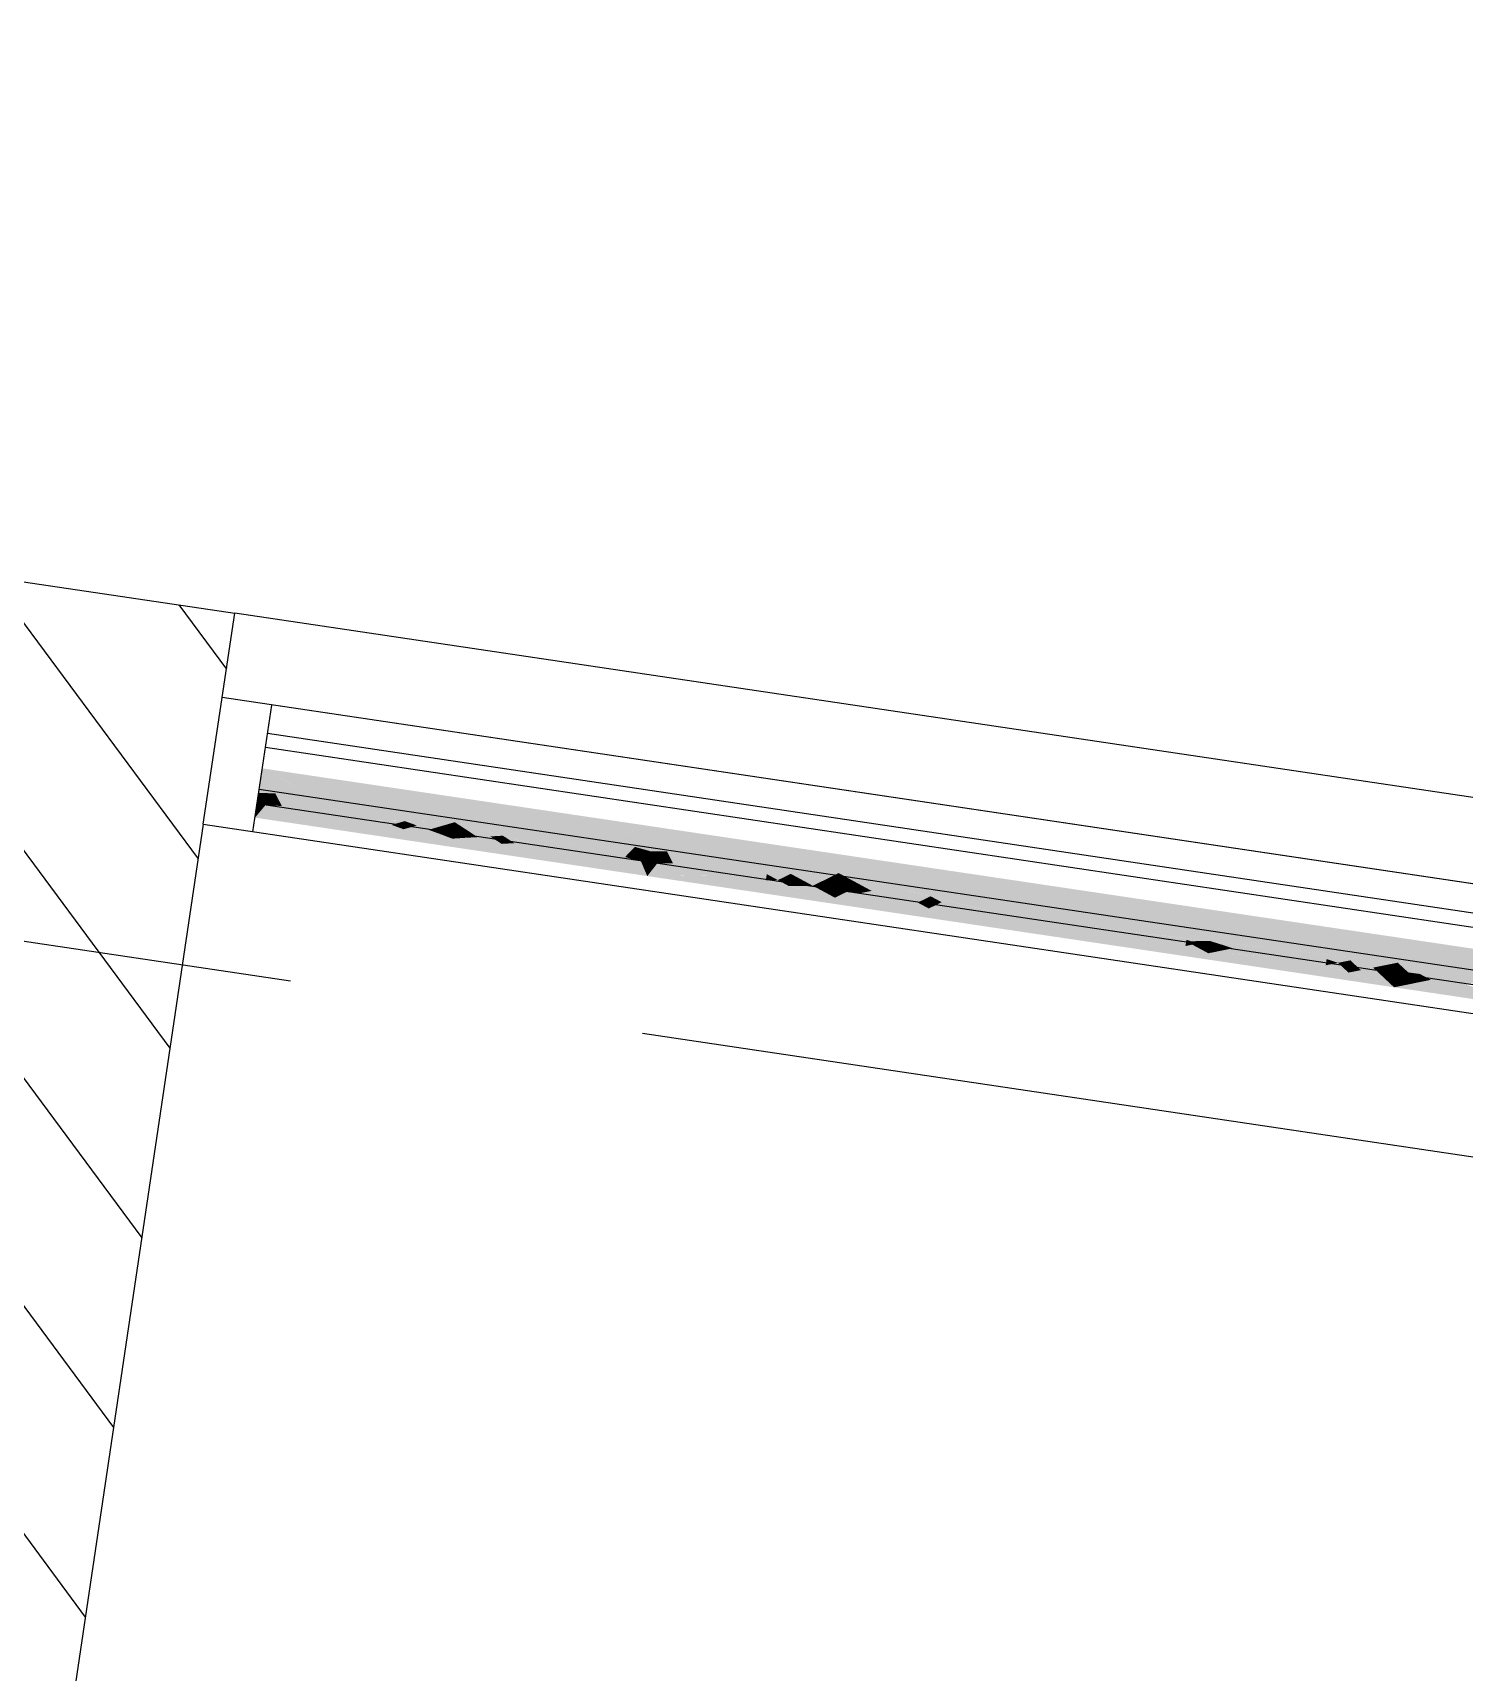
# Model space of a CAD drawing. Header units: millimetres. Extents: x 338 to 506, y 179 to 335.
# Drawn here: x 414.4 to 415.406, y 222.452 to 223.604 of the extents above; entities that cross this region are included whole.
import ezdxf

# ---------------------------------------------------------------- set-up
doc = ezdxf.new("R2010")
doc.units = ezdxf.units.MM
doc.linetypes.add('CENTER', pattern=[2, 1.25, -0.25, 0.25, -0.25])
doc.linetypes.add('DASHED2', pattern=[0.375, 0.25, -0.125])
for name, color, linetype in [('EJES_DE_COLUMNA', 255, 'DASHED2'), ('MUROS', 32, 'Continuous'), ('REJAS', 151, 'Continuous')]:
    doc.layers.add(name, color=color, linetype=linetype)

# ---------------------------------------------------------------- blocks, each defined once
blk = doc.blocks.new('*X928')
at = {"color": 0}
for p, q in [((43.6072, 77.7079, -0.0017), (43.4572, 77.5579, -0.0017)), ((43.7419, 77.7079, -0.0017), (43.5919, 77.5579, -0.0017)), ((43.8766, 77.7079, -0.0017), (43.7266, 77.5579, -0.0017)), ((44.0113, 77.7079, -0.0017), (43.8613, 77.5579, -0.0017)), ((44.146, 77.7079, -0.0017), (43.996, 77.5579, -0.0017)), ((44.1704, 77.5976, -0.0017), (44.1307, 77.5579, -0.0017))]:
    blk.add_line(p, q, dxfattribs=at)
blk = doc.blocks.new('*U970')
at = {"layer": 'REJAS', "color": 9, "linetype": 'Continuous', "extrusion": (0, 0, -1)}
for points in [[(-44.0392, 77.453), (-44.0362, 77.3833), (-44.0304, 77.5227)], [(-44.0304, 77.5227), (-44.0362, 77.3833), (-44.0304, 77.3833)], [(-44.0304, 77.5227), (-44.0399, 77.5169), (-44.0413, 77.5053)], [(-44.0351, 77.5198), (-44.0304, 77.5227), (-44.0394, 77.5208)], [(-44.0304, 77.5227), (-44.0392, 77.5227), (-44.0394, 77.5208)], [(-44.0348, 77.4879), (-44.0304, 77.5227), (-44.0406, 77.4879)], [(-44.0304, 77.5227), (-44.0413, 77.5053), (-44.0406, 77.4879)], [(-44.0399, 77.5169), (-44.0351, 77.5198), (-44.0394, 77.5208)], [(-44.0479, 77.3833), (-44.0392, 77.453), (-44.0654, 77.5227)], [(-44.0392, 77.5227), (-44.0479, 77.5227), (-44.0394, 77.5208)], [(-44.0479, 77.5227), (-44.0439, 77.5198), (-44.0394, 77.5208)], [(-44.0394, 77.5208), (-44.0439, 77.5198), (-44.0399, 77.5169)], [(-44.0399, 77.5169), (-44.0479, 77.5227), (-44.0494, 77.5111)], [(-44.0399, 77.5169), (-44.0494, 77.5111), (-44.0413, 77.5053)], [(-44.0479, 77.3833), (-44.0654, 77.5227), (-44.0654, 77.2439)], [(-44.0479, 77.5227), (-44.0654, 77.5227), (-44.0494, 77.5111)], [(-44.0654, 77.5227), (-44.0588, 77.5053), (-44.0494, 77.5111)], [(-44.0406, 77.4879), (-44.0413, 77.5053), (-44.0523, 77.4879)], [(-44.0523, 77.4879), (-44.0413, 77.5053), (-44.0494, 77.5111)], [(-44.0494, 77.5111), (-44.0588, 77.5053), (-44.0523, 77.4879)], [(-44.0392, 77.453), (-44.0348, 77.4879), (-44.0406, 77.4879)], [(-44.0457, 77.4704), (-44.0392, 77.453), (-44.0406, 77.4879)], [(-44.0523, 77.4879), (-44.0457, 77.4704), (-44.0406, 77.4879)], [(-44.0413, 77.4356), (-44.0377, 77.4182), (-44.0392, 77.453)], [(-44.0413, 77.4356), (-44.0435, 77.4182), (-44.0395, 77.4269)], [(-44.0415, 77.4225), (-44.0377, 77.4182), (-44.0395, 77.4269)], [(-44.0399, 77.4008), (-44.0362, 77.3833), (-44.0377, 77.4182)], [(-44.0396, 77.4204), (-44.0409, 77.4196), (-44.0377, 77.4182)], [(-44.0377, 77.4182), (-44.0409, 77.4196), (-44.0406, 77.4182)], [(-44.0406, 77.4182), (-44.0403, 77.4167), (-44.0377, 77.4182)], [(-44.0377, 77.4182), (-44.0403, 77.4167), (-44.0387, 77.416)], [(-44.0417, 77.4095), (-44.0399, 77.4008), (-44.0377, 77.4182)], [(-44.0403, 77.4167), (-44.0397, 77.4138), (-44.0387, 77.416)], [(-44.0415, 77.4225), (-44.0409, 77.4196), (-44.0396, 77.4204)], [(-44.0417, 77.4095), (-44.0397, 77.4138), (-44.0435, 77.4182)], [(-44.0397, 77.4138), (-44.0403, 77.4167), (-44.0416, 77.416)], [(-44.0435, 77.4182), (-44.0479, 77.3833), (-44.0399, 77.4008)], [(-44.0416, 77.416), (-44.0403, 77.4167), (-44.0435, 77.4182)], [(-44.0435, 77.4182), (-44.0403, 77.4167), (-44.0406, 77.4182)], [(-44.0406, 77.4182), (-44.0409, 77.4196), (-44.0435, 77.4182)], [(-44.0409, 77.4196), (-44.0415, 77.4225), (-44.0425, 77.4204)], [(-44.0435, 77.4182), (-44.0409, 77.4196), (-44.0425, 77.4204)], [(-44.04, 77.392), (-44.0381, 77.392), (-44.0399, 77.4008)], [(-44.0399, 77.4008), (-44.0419, 77.3964), (-44.04, 77.392)], [(-44.0401, 77.3877), (-44.0362, 77.3833), (-44.04, 77.392)], [(-44.0362, 77.3833), (-44.0381, 77.392), (-44.04, 77.392)], [(-44.0419, 77.3964), (-44.0439, 77.392), (-44.04, 77.392)], [(-44.0439, 77.392), (-44.0401, 77.3877), (-44.04, 77.392)], [(-44.0427, 77.3862), (-44.0401, 77.3877), (-44.0439, 77.392)], [(-44.0439, 77.392), (-44.0459, 77.3877), (-44.0427, 77.3862)], [(-44.0304, 77.3833), (-44.0362, 77.3833), (-44.0304, 77.2439)], [(-44.0304, 77.2439), (-44.0362, 77.3833), (-44.0392, 77.3136)], [(-44.0362, 77.3833), (-44.0401, 77.3877), (-44.0427, 77.3862)], [(-44.0421, 77.3833), (-44.0362, 77.3833), (-44.0427, 77.3862)], [(-44.0399, 77.3659), (-44.0377, 77.3485), (-44.0362, 77.3833)], [(-44.0401, 77.379), (-44.0362, 77.3833), (-44.0427, 77.3804)], [(-44.0362, 77.3833), (-44.0421, 77.3833), (-44.0427, 77.3804)], [(-44.0381, 77.3746), (-44.0362, 77.3833), (-44.04, 77.3746)], [(-44.0362, 77.3833), (-44.0401, 77.379), (-44.04, 77.3746)], [(-44.0479, 77.3833), (-44.0654, 77.2439), (-44.0392, 77.3136)], [(-44.0435, 77.3485), (-44.0399, 77.3659), (-44.0479, 77.3833)], [(-44.04, 77.3746), (-44.0401, 77.379), (-44.0439, 77.3746)], [(-44.0439, 77.3746), (-44.0401, 77.379), (-44.0427, 77.3804)], [(-44.0479, 77.3833), (-44.0421, 77.3833), (-44.0427, 77.3862)], [(-44.0421, 77.3833), (-44.0479, 77.3833), (-44.0427, 77.3804)], [(-44.0459, 77.3877), (-44.0479, 77.3833), (-44.0427, 77.3862)], [(-44.0479, 77.3833), (-44.0459, 77.379), (-44.0427, 77.3804)], [(-44.0427, 77.3804), (-44.0459, 77.379), (-44.0439, 77.3746)], [(-44.0399, 77.3659), (-44.0381, 77.3746), (-44.04, 77.3746)], [(-44.0419, 77.3703), (-44.0399, 77.3659), (-44.04, 77.3746)], [(-44.0439, 77.3746), (-44.0419, 77.3703), (-44.04, 77.3746)], [(-44.0417, 77.3572), (-44.0377, 77.3485), (-44.0399, 77.3659)], [(-44.0417, 77.3572), (-44.0435, 77.3485), (-44.0397, 77.3528)], [(-44.0377, 77.3485), (-44.0387, 77.3507), (-44.0403, 77.3499)], [(-44.0406, 77.3485), (-44.0377, 77.3485), (-44.0403, 77.3499)], [(-44.0392, 77.3136), (-44.0377, 77.3485), (-44.0413, 77.3311)], [(-44.0396, 77.3463), (-44.0377, 77.3485), (-44.0409, 77.347)], [(-44.0377, 77.3485), (-44.0406, 77.3485), (-44.0409, 77.347)], [(-44.0415, 77.3441), (-44.0395, 77.3398), (-44.0377, 77.3485)], [(-44.0403, 77.3499), (-44.0387, 77.3507), (-44.0397, 77.3528)], [(-44.0413, 77.3311), (-44.0395, 77.3398), (-44.0435, 77.3485)], [(-44.0415, 77.3441), (-44.0396, 77.3463), (-44.0409, 77.347)], [(-44.0397, 77.3528), (-44.0416, 77.3507), (-44.0403, 77.3499)], [(-44.0416, 77.3507), (-44.0435, 77.3485), (-44.0403, 77.3499)], [(-44.0435, 77.3485), (-44.0406, 77.3485), (-44.0403, 77.3499)], [(-44.0406, 77.3485), (-44.0435, 77.3485), (-44.0409, 77.347)], [(-44.0435, 77.3485), (-44.0425, 77.3463), (-44.0409, 77.347)], [(-44.0409, 77.347), (-44.0425, 77.3463), (-44.0415, 77.3441)], [(-44.0392, 77.3136), (-44.0406, 77.2788), (-44.0348, 77.2788)], [(-44.0457, 77.2962), (-44.0406, 77.2788), (-44.0392, 77.3136)], [(-44.0523, 77.2788), (-44.0406, 77.2788), (-44.0457, 77.2962)], [(-44.0348, 77.2788), (-44.0406, 77.2788), (-44.0304, 77.2439)], [(-44.0304, 77.2439), (-44.0406, 77.2788), (-44.0413, 77.2614)], [(-44.0406, 77.2788), (-44.0523, 77.2788), (-44.0413, 77.2614)], [(-44.0523, 77.2788), (-44.0494, 77.2556), (-44.0413, 77.2614)], [(-44.0494, 77.2556), (-44.0523, 77.2788), (-44.0588, 77.2614)], [(-44.0304, 77.2439), (-44.0413, 77.2614), (-44.0399, 77.2498)], [(-44.0399, 77.2498), (-44.0413, 77.2614), (-44.0494, 77.2556)], [(-44.0399, 77.2498), (-44.0494, 77.2556), (-44.0479, 77.2439)], [(-44.0479, 77.2439), (-44.0494, 77.2556), (-44.0654, 77.2439)], [(-44.0654, 77.2439), (-44.0494, 77.2556), (-44.0588, 77.2614)], [(-44.0351, 77.2468), (-44.0394, 77.2459), (-44.0304, 77.2439)], [(-44.0304, 77.2439), (-44.0394, 77.2459), (-44.0392, 77.2439)], [(-44.0392, 76.9786), (-44.0304, 76.7133), (-44.0304, 77.2439)], [(-44.0304, 77.2439), (-44.0401, 77.2384), (-44.0419, 77.2274)], [(-44.0352, 77.2412), (-44.0304, 77.2439), (-44.0395, 77.2421)], [(-44.0304, 77.2439), (-44.0392, 77.2439), (-44.0395, 77.2421)], [(-44.0359, 77.2108), (-44.0304, 77.2439), (-44.0417, 77.2108)], [(-44.0304, 77.2439), (-44.0419, 77.2274), (-44.0417, 77.2108)], [(-44.0413, 77.1776), (-44.0348, 77.1113), (-44.0304, 77.2439)], [(-44.0399, 77.2498), (-44.0394, 77.2459), (-44.0351, 77.2468)], [(-44.0401, 77.2384), (-44.0352, 77.2412), (-44.0395, 77.2421)], [(-44.0392, 77.2439), (-44.0394, 77.2459), (-44.0479, 77.2439)], [(-44.0479, 76.7133), (-44.0392, 76.9786), (-44.0654, 77.2439)], [(-44.0392, 77.2439), (-44.0479, 77.2439), (-44.0395, 77.2421)], [(-44.0394, 77.2459), (-44.0399, 77.2498), (-44.0439, 77.2468)], [(-44.0479, 77.2439), (-44.0394, 77.2459), (-44.0439, 77.2468)], [(-44.0479, 77.2439), (-44.044, 77.2412), (-44.0395, 77.2421)], [(-44.0395, 77.2421), (-44.044, 77.2412), (-44.0401, 77.2384)], [(-44.0401, 77.2384), (-44.0479, 77.2439), (-44.0497, 77.2329)], [(-44.0523, 77.1113), (-44.0413, 77.1776), (-44.0654, 77.2439)], [(-44.0479, 76.7133), (-44.0654, 77.2439), (-44.0654, 76.1827)], [(-44.0479, 77.2439), (-44.0654, 77.2439), (-44.0497, 77.2329)], [(-44.0654, 77.2439), (-44.0594, 77.2274), (-44.0497, 77.2329)], [(-44.0401, 77.2384), (-44.0497, 77.2329), (-44.0419, 77.2274)], [(-44.0534, 77.2108), (-44.0419, 77.2274), (-44.0497, 77.2329)], [(-44.0497, 77.2329), (-44.0594, 77.2274), (-44.0534, 77.2108)], [(-44.0417, 77.2108), (-44.0419, 77.2274), (-44.0534, 77.2108)], [(-44.0413, 77.1776), (-44.0359, 77.2108), (-44.0417, 77.2108)], [(-44.0474, 77.1942), (-44.0413, 77.1776), (-44.0417, 77.2108)], [(-44.0534, 77.2108), (-44.0474, 77.1942), (-44.0417, 77.2108)], [(-44.0413, 77.1776), (-44.0441, 77.161), (-44.0397, 77.161)], [(-44.0411, 77.1527), (-44.0381, 77.1445), (-44.0397, 77.161)], [(-44.0441, 77.161), (-44.0411, 77.1527), (-44.0397, 77.161)], [(-44.0441, 77.161), (-44.0468, 77.1445), (-44.0411, 77.1527)], [(-44.0396, 77.1486), (-44.042, 77.1472), (-44.0381, 77.1445)], [(-44.0411, 77.1527), (-44.042, 77.1472), (-44.0396, 77.1486)], [(-44.042, 77.1472), (-44.0411, 77.1527), (-44.0439, 77.1486)], [(-44.0468, 77.1445), (-44.042, 77.1472), (-44.0439, 77.1486)], [(-44.0408, 77.1279), (-44.0348, 77.1113), (-44.0381, 77.1445)], [(-44.0381, 77.1445), (-44.042, 77.1472), (-44.0424, 77.1445)], [(-44.0409, 77.1403), (-44.0381, 77.1445), (-44.0429, 77.1417)], [(-44.0381, 77.1445), (-44.0424, 77.1445), (-44.0429, 77.1417)], [(-44.0394, 77.1362), (-44.0381, 77.1445), (-44.0409, 77.1362)], [(-44.0381, 77.1445), (-44.0409, 77.1403), (-44.0409, 77.1362)], [(-44.0408, 77.1279), (-44.0394, 77.1362), (-44.0409, 77.1362)], [(-44.0468, 77.1445), (-44.0523, 77.1113), (-44.0408, 77.1279)], [(-44.0423, 77.132), (-44.0408, 77.1279), (-44.0409, 77.1362)], [(-44.0438, 77.1362), (-44.0409, 77.1403), (-44.0429, 77.1417)], [(-44.0409, 77.1362), (-44.0409, 77.1403), (-44.0438, 77.1362)], [(-44.0438, 77.1362), (-44.0423, 77.132), (-44.0409, 77.1362)], [(-44.0424, 77.1445), (-44.042, 77.1472), (-44.0468, 77.1445)], [(-44.0429, 77.1417), (-44.0424, 77.1445), (-44.0468, 77.1445)], [(-44.0468, 77.1445), (-44.0453, 77.1403), (-44.0429, 77.1417)], [(-44.0453, 77.1403), (-44.0438, 77.1362), (-44.0429, 77.1417)], [(-44.0426, 77.1168), (-44.0378, 77.1196), (-44.0408, 77.1279)], [(-44.0408, 77.1279), (-44.0465, 77.1196), (-44.0426, 77.1168)], [(-44.0348, 77.1113), (-44.0378, 77.1196), (-44.0426, 77.1168)], [(-44.0348, 77.1113), (-44.0367, 77.1127), (-44.039, 77.1122)], [(-44.0367, 77.1127), (-44.0387, 77.1141), (-44.039, 77.1122)], [(-44.0416, 77.1141), (-44.0387, 77.1141), (-44.0407, 77.1154)], [(-44.0387, 77.1141), (-44.0411, 77.1127), (-44.039, 77.1122)], [(-44.0387, 77.1141), (-44.0416, 77.1141), (-44.0411, 77.1127)], [(-44.0411, 77.1127), (-44.0435, 77.1113), (-44.039, 77.1122)], [(-44.0426, 77.1168), (-44.0416, 77.1141), (-44.0407, 77.1154)], [(-44.0411, 77.1127), (-44.0416, 77.1141), (-44.0435, 77.1113)], [(-44.0431, 77.1141), (-44.0416, 77.1141), (-44.0426, 77.1168)], [(-44.0435, 77.1113), (-44.0416, 77.1141), (-44.0431, 77.1141)], [(-44.0465, 77.1196), (-44.0523, 77.1113), (-44.0426, 77.1168)], [(-44.0523, 77.1113), (-44.0435, 77.1113), (-44.0426, 77.1168)], [(-44.039, 77.1122), (-44.0392, 77.1113), (-44.0348, 77.1113)], [(-44.0348, 77.1113), (-44.0396, 77.1085), (-44.0405, 77.103)], [(-44.0372, 77.1099), (-44.0348, 77.1113), (-44.0393, 77.1104)], [(-44.0348, 77.1113), (-44.0392, 77.1113), (-44.0393, 77.1104)], [(-44.0375, 77.0947), (-44.0348, 77.1113), (-44.0404, 77.0947)], [(-44.0348, 77.1113), (-44.0405, 77.103), (-44.0404, 77.0947)], [(-44.0402, 77.0781), (-44.037, 77.045), (-44.0348, 77.1113)], [(-44.0396, 77.1085), (-44.0372, 77.1099), (-44.0393, 77.1104)], [(-44.0435, 77.1113), (-44.0392, 77.1113), (-44.039, 77.1122)], [(-44.0392, 77.1113), (-44.0435, 77.1113), (-44.0393, 77.1104)], [(-44.0435, 77.1113), (-44.0416, 77.1099), (-44.0393, 77.1104)], [(-44.0393, 77.1104), (-44.0416, 77.1099), (-44.0396, 77.1085)], [(-44.0396, 77.1085), (-44.0435, 77.1113), (-44.0444, 77.1058)], [(-44.0396, 77.1085), (-44.0444, 77.1058), (-44.0405, 77.103)], [(-44.0457, 77.045), (-44.0402, 77.0781), (-44.0523, 77.1113)], [(-44.0404, 77.0947), (-44.0405, 77.103), (-44.0463, 77.0947)], [(-44.0463, 77.0947), (-44.0405, 77.103), (-44.0444, 77.1058)], [(-44.0435, 77.1113), (-44.0523, 77.1113), (-44.0444, 77.1058)], [(-44.0523, 77.1113), (-44.0493, 77.103), (-44.0444, 77.1058)], [(-44.0444, 77.1058), (-44.0493, 77.103), (-44.0463, 77.0947)], [(-44.0402, 77.0781), (-44.0375, 77.0947), (-44.0404, 77.0947)], [(-44.0433, 77.0864), (-44.0402, 77.0781), (-44.0404, 77.0947)], [(-44.0463, 77.0947), (-44.0433, 77.0864), (-44.0404, 77.0947)], [(-44.043, 77.0615), (-44.037, 77.045), (-44.0402, 77.0781)], [(-44.043, 77.0615), (-44.0457, 77.045), (-44.04, 77.0533)], [(-44.037, 77.045), (-44.0385, 77.0491), (-44.0409, 77.0477)], [(-44.0413, 77.045), (-44.037, 77.045), (-44.0409, 77.0477)], [(-44.0398, 77.0408), (-44.037, 77.045), (-44.0418, 77.0422)], [(-44.037, 77.045), (-44.0413, 77.045), (-44.0418, 77.0422)], [(-44.0427, 77.0367), (-44.0397, 77.0284), (-44.037, 77.045)], [(-44.0424, 77.0118), (-44.0392, 76.9786), (-44.037, 77.045)], [(-44.0409, 77.0477), (-44.0385, 77.0491), (-44.04, 77.0533)], [(-44.0424, 77.0118), (-44.0397, 77.0284), (-44.0457, 77.045)], [(-44.04, 77.0533), (-44.0428, 77.0491), (-44.0409, 77.0477)], [(-44.0428, 77.0491), (-44.0457, 77.045), (-44.0409, 77.0477)], [(-44.0457, 77.045), (-44.0413, 77.045), (-44.0409, 77.0477)], [(-44.0413, 77.045), (-44.0457, 77.045), (-44.0418, 77.0422)], [(-44.0457, 77.045), (-44.0442, 77.0408), (-44.0418, 77.0422)], [(-44.0427, 77.0367), (-44.0398, 77.0408), (-44.0418, 77.0422)], [(-44.0418, 77.0422), (-44.0442, 77.0408), (-44.0427, 77.0367)], [(-44.0413, 76.9123), (-44.037, 76.9123), (-44.0392, 76.9786)], [(-44.037, 76.9123), (-44.0402, 76.8791), (-44.0348, 76.846)], [(-44.037, 76.9123), (-44.0413, 76.9123), (-44.0402, 76.8791)], [(-44.0402, 76.8791), (-44.0413, 76.9123), (-44.0435, 76.846)], [(-44.0402, 76.8791), (-44.0419, 76.8626), (-44.0375, 76.8626)], [(-44.0375, 76.8626), (-44.0405, 76.8543), (-44.0348, 76.846)], [(-44.0375, 76.8626), (-44.0419, 76.8626), (-44.0405, 76.8543)], [(-44.0405, 76.8543), (-44.0419, 76.8626), (-44.0435, 76.846)], [(-44.0348, 76.846), (-44.0376, 76.8501), (-44.0396, 76.8487)], [(-44.0392, 76.846), (-44.0348, 76.846), (-44.0396, 76.8487)], [(-44.0396, 76.8487), (-44.0376, 76.8501), (-44.0405, 76.8543)], [(-44.0435, 76.846), (-44.0392, 76.846), (-44.0396, 76.8487)], [(-44.0405, 76.8543), (-44.042, 76.8501), (-44.0396, 76.8487)], [(-44.042, 76.8501), (-44.0435, 76.846), (-44.0396, 76.8487)], [(-44.0413, 76.7797), (-44.0304, 76.7133), (-44.0348, 76.846)], [(-44.0381, 76.8128), (-44.0348, 76.846), (-44.0408, 76.8294)], [(-44.0363, 76.8418), (-44.0348, 76.846), (-44.0387, 76.8432)], [(-44.0348, 76.846), (-44.0392, 76.846), (-44.0387, 76.8432)], [(-44.0378, 76.8377), (-44.0363, 76.8418), (-44.0387, 76.8432)], [(-44.0387, 76.8432), (-44.0407, 76.8418), (-44.0378, 76.8377)], [(-44.0378, 76.8377), (-44.0407, 76.8418), (-44.0407, 76.8377)], [(-44.0393, 76.8335), (-44.0378, 76.8377), (-44.0407, 76.8377)], [(-44.0411, 76.8446), (-44.0387, 76.8432), (-44.0392, 76.846)], [(-44.0411, 76.8446), (-44.0407, 76.8418), (-44.0387, 76.8432)], [(-44.0435, 76.846), (-44.0411, 76.8446), (-44.0392, 76.846)], [(-44.0408, 76.8294), (-44.0393, 76.8335), (-44.0407, 76.8377)], [(-44.0407, 76.8418), (-44.0435, 76.846), (-44.0407, 76.8377)], [(-44.0435, 76.846), (-44.0422, 76.8377), (-44.0407, 76.8377)], [(-44.0411, 76.8446), (-44.0435, 76.846), (-44.0407, 76.8418)], [(-44.0407, 76.8377), (-44.0422, 76.8377), (-44.0408, 76.8294)], [(-44.0408, 76.8294), (-44.0435, 76.846), (-44.0424, 76.8128)], [(-44.0413, 76.7797), (-44.0435, 76.846), (-44.0479, 76.7133)], [(-44.0381, 76.8128), (-44.0408, 76.8294), (-44.0424, 76.8128)], [(-44.0413, 76.7797), (-44.0381, 76.8128), (-44.0424, 76.8128)], [(-44.043, 76.7631), (-44.0386, 76.7631), (-44.0413, 76.7797)], [(-44.0386, 76.7631), (-44.0416, 76.7548), (-44.0359, 76.7465)], [(-44.0386, 76.7631), (-44.043, 76.7631), (-44.0416, 76.7548)], [(-44.0416, 76.7548), (-44.043, 76.7631), (-44.0446, 76.7465)], [(-44.0419, 76.7299), (-44.0304, 76.7133), (-44.0359, 76.7465)], [(-44.0359, 76.7465), (-44.0387, 76.7506), (-44.0407, 76.7493)], [(-44.0402, 76.7465), (-44.0359, 76.7465), (-44.0407, 76.7493)], [(-44.0359, 76.7465), (-44.0398, 76.7437), (-44.0374, 76.7423)], [(-44.0398, 76.7437), (-44.0359, 76.7465), (-44.0402, 76.7465)], [(-44.0407, 76.7493), (-44.0387, 76.7506), (-44.0416, 76.7548)], [(-44.0389, 76.7382), (-44.0446, 76.7465), (-44.0419, 76.7299)], [(-44.0417, 76.7423), (-44.0398, 76.7437), (-44.0446, 76.7465)], [(-44.0446, 76.7465), (-44.0398, 76.7437), (-44.0402, 76.7465)], [(-44.0446, 76.7465), (-44.0402, 76.7465), (-44.0407, 76.7493)], [(-44.0416, 76.7548), (-44.0431, 76.7506), (-44.0407, 76.7493)], [(-44.0431, 76.7506), (-44.0446, 76.7465), (-44.0407, 76.7493)], [(-44.0419, 76.7299), (-44.0446, 76.7465), (-44.0479, 76.7133)], [(-44.0374, 76.7423), (-44.0398, 76.7437), (-44.0389, 76.7382)], [(-44.0389, 76.7382), (-44.0398, 76.7437), (-44.0417, 76.7423)], [(-44.0361, 76.7216), (-44.0401, 76.7189), (-44.0304, 76.7133)], [(-44.0419, 76.7299), (-44.0401, 76.7189), (-44.0361, 76.7216)], [(-44.0401, 76.7189), (-44.0419, 76.7299), (-44.0449, 76.7216)], [(-44.0479, 76.7133), (-44.0401, 76.7189), (-44.0449, 76.7216)], [(-44.0304, 76.7133), (-44.0401, 76.7189), (-44.0392, 76.7133)], [(-44.037, 76.647), (-44.0304, 76.7133), (-44.0424, 76.6802)], [(-44.0392, 76.7133), (-44.0382, 76.7078), (-44.0304, 76.7133)], [(-44.0304, 76.7133), (-44.0382, 76.7078), (-44.0334, 76.705)], [(-44.037, 76.647), (-44.0348, 76.5807), (-44.0304, 76.7133)], [(-44.0392, 76.448), (-44.0304, 76.1827), (-44.0304, 76.7133)], [(-44.0431, 76.7106), (-44.0382, 76.7078), (-44.0392, 76.7133)], [(-44.0431, 76.7106), (-44.0422, 76.705), (-44.0382, 76.7078)], [(-44.0392, 76.7133), (-44.0401, 76.7189), (-44.0479, 76.7133)], [(-44.0479, 76.7133), (-44.0654, 76.1827), (-44.0392, 76.448)], [(-44.0431, 76.7106), (-44.0392, 76.7133), (-44.0479, 76.7133)], [(-44.0479, 76.7133), (-44.0422, 76.705), (-44.0431, 76.7106)], [(-44.0479, 76.7133), (-44.0423, 76.6967), (-44.0422, 76.705)], [(-44.0452, 76.6967), (-44.0423, 76.6967), (-44.0479, 76.7133)], [(-44.0424, 76.6802), (-44.0479, 76.7133), (-44.0457, 76.647)], [(-44.0382, 76.7078), (-44.0364, 76.6967), (-44.0334, 76.705)], [(-44.0364, 76.6967), (-44.0382, 76.7078), (-44.0422, 76.705)], [(-44.0423, 76.6967), (-44.0364, 76.6967), (-44.0422, 76.705)], [(-44.0364, 76.6967), (-44.0423, 76.6967), (-44.0394, 76.6885)], [(-44.0394, 76.6885), (-44.0423, 76.6967), (-44.0424, 76.6802)], [(-44.0424, 76.6802), (-44.0423, 76.6967), (-44.0452, 76.6967)], [(-44.0397, 76.6636), (-44.0424, 76.6802), (-44.0457, 76.647)]]:
    blk.add_solid(points, dxfattribs=at)
blk = doc.blocks.new('*U168')
at = {"layer": 'REJAS', "color": 18, "linetype": 'Continuous', "extrusion": (0, 0, -1)}
for points in [[(-2936.8051, 1967.9006), (-2936.8021, 1967.8309), (-2936.7963, 1967.9703)], [(-2936.7963, 1967.9703), (-2936.8021, 1967.8309), (-2936.7963, 1967.8309)], [(-2936.7963, 1967.9703), (-2936.8058, 1967.9645), (-2936.8072, 1967.9529)], [(-2936.801, 1967.9674), (-2936.7963, 1967.9703), (-2936.8053, 1967.9684)], [(-2936.7963, 1967.9703), (-2936.8051, 1967.9703), (-2936.8053, 1967.9684)], [(-2936.8007, 1967.9355), (-2936.7963, 1967.9703), (-2936.8065, 1967.9355)], [(-2936.7963, 1967.9703), (-2936.8072, 1967.9529), (-2936.8065, 1967.9355)], [(-2936.8058, 1967.9645), (-2936.801, 1967.9674), (-2936.8053, 1967.9684)], [(-2936.8138, 1967.8309), (-2936.8051, 1967.9006), (-2936.8313, 1967.9703)], [(-2936.8051, 1967.9703), (-2936.8138, 1967.9703), (-2936.8053, 1967.9684)], [(-2936.8138, 1967.9703), (-2936.8098, 1967.9674), (-2936.8053, 1967.9684)], [(-2936.8053, 1967.9684), (-2936.8098, 1967.9674), (-2936.8058, 1967.9645)], [(-2936.8058, 1967.9645), (-2936.8138, 1967.9703), (-2936.8153, 1967.9587)], [(-2936.8058, 1967.9645), (-2936.8153, 1967.9587), (-2936.8072, 1967.9529)], [(-2936.8138, 1967.8309), (-2936.8313, 1967.9703), (-2936.8313, 1967.6916)], [(-2936.8138, 1967.9703), (-2936.8313, 1967.9703), (-2936.8153, 1967.9587)], [(-2936.8313, 1967.9703), (-2936.8247, 1967.9529), (-2936.8153, 1967.9587)], [(-2936.8065, 1967.9355), (-2936.8072, 1967.9529), (-2936.8182, 1967.9355)], [(-2936.8182, 1967.9355), (-2936.8072, 1967.9529), (-2936.8153, 1967.9587)], [(-2936.8153, 1967.9587), (-2936.8247, 1967.9529), (-2936.8182, 1967.9355)], [(-2936.8051, 1967.9006), (-2936.8007, 1967.9355), (-2936.8065, 1967.9355)], [(-2936.8116, 1967.9181), (-2936.8051, 1967.9006), (-2936.8065, 1967.9355)], [(-2936.8182, 1967.9355), (-2936.8116, 1967.9181), (-2936.8065, 1967.9355)], [(-2936.8072, 1967.8832), (-2936.8036, 1967.8658), (-2936.8051, 1967.9006)], [(-2936.8072, 1967.8832), (-2936.8094, 1967.8658), (-2936.8054, 1967.8745)], [(-2936.8074, 1967.8702), (-2936.8036, 1967.8658), (-2936.8054, 1967.8745)], [(-2936.8058, 1967.8484), (-2936.8021, 1967.8309), (-2936.8036, 1967.8658)], [(-2936.8055, 1967.868), (-2936.8068, 1967.8672), (-2936.8036, 1967.8658)], [(-2936.8036, 1967.8658), (-2936.8068, 1967.8672), (-2936.8065, 1967.8658)], [(-2936.8065, 1967.8658), (-2936.8062, 1967.8643), (-2936.8036, 1967.8658)], [(-2936.8036, 1967.8658), (-2936.8062, 1967.8643), (-2936.8046, 1967.8636)], [(-2936.8076, 1967.8571), (-2936.8058, 1967.8484), (-2936.8036, 1967.8658)], [(-2936.8062, 1967.8643), (-2936.8056, 1967.8614), (-2936.8046, 1967.8636)], [(-2936.8074, 1967.8702), (-2936.8068, 1967.8672), (-2936.8055, 1967.868)], [(-2936.8076, 1967.8571), (-2936.8056, 1967.8614), (-2936.8094, 1967.8658)], [(-2936.8056, 1967.8614), (-2936.8062, 1967.8643), (-2936.8075, 1967.8636)], [(-2936.8094, 1967.8658), (-2936.8138, 1967.8309), (-2936.8058, 1967.8484)], [(-2936.8075, 1967.8636), (-2936.8062, 1967.8643), (-2936.8094, 1967.8658)], [(-2936.8094, 1967.8658), (-2936.8062, 1967.8643), (-2936.8065, 1967.8658)], [(-2936.8065, 1967.8658), (-2936.8068, 1967.8672), (-2936.8094, 1967.8658)], [(-2936.8068, 1967.8672), (-2936.8074, 1967.8702), (-2936.8084, 1967.868)], [(-2936.8094, 1967.8658), (-2936.8068, 1967.8672), (-2936.8084, 1967.868)], [(-2936.8059, 1967.8397), (-2936.804, 1967.8397), (-2936.8058, 1967.8484)], [(-2936.8058, 1967.8484), (-2936.8078, 1967.844), (-2936.8059, 1967.8397)], [(-2936.806, 1967.8353), (-2936.8021, 1967.8309), (-2936.8059, 1967.8397)], [(-2936.8021, 1967.8309), (-2936.804, 1967.8397), (-2936.8059, 1967.8397)], [(-2936.8078, 1967.844), (-2936.8098, 1967.8397), (-2936.8059, 1967.8397)], [(-2936.8098, 1967.8397), (-2936.806, 1967.8353), (-2936.8059, 1967.8397)], [(-2936.8086, 1967.8339), (-2936.806, 1967.8353), (-2936.8098, 1967.8397)], [(-2936.8098, 1967.8397), (-2936.8118, 1967.8353), (-2936.8086, 1967.8339)], [(-2936.7963, 1967.8309), (-2936.8021, 1967.8309), (-2936.7963, 1967.6916)], [(-2936.7963, 1967.6916), (-2936.8021, 1967.8309), (-2936.8051, 1967.7613)], [(-2936.8021, 1967.8309), (-2936.806, 1967.8353), (-2936.8086, 1967.8339)], [(-2936.808, 1967.8309), (-2936.8021, 1967.8309), (-2936.8086, 1967.8339)], [(-2936.8058, 1967.8135), (-2936.8036, 1967.7961), (-2936.8021, 1967.8309)], [(-2936.806, 1967.8266), (-2936.8021, 1967.8309), (-2936.8086, 1967.828)], [(-2936.8021, 1967.8309), (-2936.808, 1967.8309), (-2936.8086, 1967.828)], [(-2936.804, 1967.8222), (-2936.8021, 1967.8309), (-2936.8059, 1967.8222)], [(-2936.8021, 1967.8309), (-2936.806, 1967.8266), (-2936.8059, 1967.8222)], [(-2936.8138, 1967.8309), (-2936.8313, 1967.6916), (-2936.8051, 1967.7613)], [(-2936.8094, 1967.7961), (-2936.8058, 1967.8135), (-2936.8138, 1967.8309)], [(-2936.8059, 1967.8222), (-2936.806, 1967.8266), (-2936.8098, 1967.8222)], [(-2936.8098, 1967.8222), (-2936.806, 1967.8266), (-2936.8086, 1967.828)], [(-2936.8138, 1967.8309), (-2936.808, 1967.8309), (-2936.8086, 1967.8339)], [(-2936.808, 1967.8309), (-2936.8138, 1967.8309), (-2936.8086, 1967.828)], [(-2936.8118, 1967.8353), (-2936.8138, 1967.8309), (-2936.8086, 1967.8339)], [(-2936.8138, 1967.8309), (-2936.8118, 1967.8266), (-2936.8086, 1967.828)], [(-2936.8086, 1967.828), (-2936.8118, 1967.8266), (-2936.8098, 1967.8222)], [(-2936.8076, 1967.8048), (-2936.8036, 1967.7961), (-2936.8058, 1967.8135)], [(-2936.8058, 1967.8135), (-2936.804, 1967.8222), (-2936.8059, 1967.8222)], [(-2936.8078, 1967.8179), (-2936.8058, 1967.8135), (-2936.8059, 1967.8222)], [(-2936.8098, 1967.8222), (-2936.8078, 1967.8179), (-2936.8059, 1967.8222)], [(-2936.8076, 1967.8048), (-2936.8094, 1967.7961), (-2936.8056, 1967.8005)], [(-2936.8036, 1967.7961), (-2936.8046, 1967.7983), (-2936.8062, 1967.7976)], [(-2936.8065, 1967.7961), (-2936.8036, 1967.7961), (-2936.8062, 1967.7976)], [(-2936.8051, 1967.7613), (-2936.8036, 1967.7961), (-2936.8072, 1967.7787)], [(-2936.8055, 1967.7939), (-2936.8036, 1967.7961), (-2936.8068, 1967.7946)], [(-2936.8036, 1967.7961), (-2936.8065, 1967.7961), (-2936.8068, 1967.7946)], [(-2936.8074, 1967.7917), (-2936.8054, 1967.7874), (-2936.8036, 1967.7961)], [(-2936.8062, 1967.7976), (-2936.8046, 1967.7983), (-2936.8056, 1967.8005)], [(-2936.8072, 1967.7787), (-2936.8054, 1967.7874), (-2936.8094, 1967.7961)], [(-2936.8074, 1967.7917), (-2936.8055, 1967.7939), (-2936.8068, 1967.7946)], [(-2936.8056, 1967.8005), (-2936.8075, 1967.7983), (-2936.8062, 1967.7976)], [(-2936.8075, 1967.7983), (-2936.8094, 1967.7961), (-2936.8062, 1967.7976)], [(-2936.8094, 1967.7961), (-2936.8065, 1967.7961), (-2936.8062, 1967.7976)], [(-2936.8065, 1967.7961), (-2936.8094, 1967.7961), (-2936.8068, 1967.7946)], [(-2936.8094, 1967.7961), (-2936.8084, 1967.7939), (-2936.8068, 1967.7946)], [(-2936.8068, 1967.7946), (-2936.8084, 1967.7939), (-2936.8074, 1967.7917)], [(-2936.8051, 1967.7613), (-2936.8065, 1967.7264), (-2936.8007, 1967.7264)], [(-2936.8116, 1967.7438), (-2936.8065, 1967.7264), (-2936.8051, 1967.7613)], [(-2936.8182, 1967.7264), (-2936.8065, 1967.7264), (-2936.8116, 1967.7438)], [(-2936.8007, 1967.7264), (-2936.8065, 1967.7264), (-2936.7963, 1967.6916)], [(-2936.7963, 1967.6916), (-2936.8065, 1967.7264), (-2936.8072, 1967.709)], [(-2936.8065, 1967.7264), (-2936.8182, 1967.7264), (-2936.8072, 1967.709)], [(-2936.8182, 1967.7264), (-2936.8153, 1967.7032), (-2936.8072, 1967.709)], [(-2936.8153, 1967.7032), (-2936.8182, 1967.7264), (-2936.8247, 1967.709)], [(-2936.7963, 1967.6916), (-2936.8072, 1967.709), (-2936.8058, 1967.6974)], [(-2936.8058, 1967.6974), (-2936.8072, 1967.709), (-2936.8153, 1967.7032)], [(-2936.8058, 1967.6974), (-2936.8153, 1967.7032), (-2936.8138, 1967.6916)], [(-2936.8138, 1967.6916), (-2936.8153, 1967.7032), (-2936.8313, 1967.6916)], [(-2936.8313, 1967.6916), (-2936.8153, 1967.7032), (-2936.8247, 1967.709)], [(-2936.801, 1967.6945), (-2936.8053, 1967.6935), (-2936.7963, 1967.6916)], [(-2936.7963, 1967.6916), (-2936.8053, 1967.6935), (-2936.8051, 1967.6916)], [(-2936.8051, 1967.4263), (-2936.7963, 1967.1609), (-2936.7963, 1967.6916)], [(-2936.7963, 1967.6916), (-2936.806, 1967.686), (-2936.8078, 1967.675)], [(-2936.8011, 1967.6888), (-2936.7963, 1967.6916), (-2936.8054, 1967.6897)], [(-2936.7963, 1967.6916), (-2936.8051, 1967.6916), (-2936.8054, 1967.6897)], [(-2936.8018, 1967.6584), (-2936.7963, 1967.6916), (-2936.8076, 1967.6584)], [(-2936.7963, 1967.6916), (-2936.8078, 1967.675), (-2936.8076, 1967.6584)], [(-2936.8072, 1967.6252), (-2936.8007, 1967.5589), (-2936.7963, 1967.6916)], [(-2936.8058, 1967.6974), (-2936.8053, 1967.6935), (-2936.801, 1967.6945)], [(-2936.806, 1967.686), (-2936.8011, 1967.6888), (-2936.8054, 1967.6897)], [(-2936.8051, 1967.6916), (-2936.8053, 1967.6935), (-2936.8138, 1967.6916)], [(-2936.8138, 1967.1609), (-2936.8051, 1967.4263), (-2936.8313, 1967.6916)], [(-2936.8051, 1967.6916), (-2936.8138, 1967.6916), (-2936.8054, 1967.6897)], [(-2936.8053, 1967.6935), (-2936.8058, 1967.6974), (-2936.8098, 1967.6945)], [(-2936.8138, 1967.6916), (-2936.8053, 1967.6935), (-2936.8098, 1967.6945)], [(-2936.8138, 1967.6916), (-2936.8099, 1967.6888), (-2936.8054, 1967.6897)], [(-2936.8054, 1967.6897), (-2936.8099, 1967.6888), (-2936.806, 1967.686)], [(-2936.806, 1967.686), (-2936.8138, 1967.6916), (-2936.8156, 1967.6805)], [(-2936.8182, 1967.5589), (-2936.8072, 1967.6252), (-2936.8313, 1967.6916)], [(-2936.8138, 1967.1609), (-2936.8313, 1967.6916), (-2936.8313, 1966.6303)], [(-2936.8138, 1967.6916), (-2936.8313, 1967.6916), (-2936.8156, 1967.6805)], [(-2936.8313, 1967.6916), (-2936.8253, 1967.675), (-2936.8156, 1967.6805)], [(-2936.806, 1967.686), (-2936.8156, 1967.6805), (-2936.8078, 1967.675)], [(-2936.8076, 1967.6584), (-2936.8078, 1967.675), (-2936.8193, 1967.6584)], [(-2936.8193, 1967.6584), (-2936.8078, 1967.675), (-2936.8156, 1967.6805)], [(-2936.8156, 1967.6805), (-2936.8253, 1967.675), (-2936.8193, 1967.6584)], [(-2936.8072, 1967.6252), (-2936.8018, 1967.6584), (-2936.8076, 1967.6584)], [(-2936.8133, 1967.6418), (-2936.8072, 1967.6252), (-2936.8076, 1967.6584)], [(-2936.8193, 1967.6584), (-2936.8133, 1967.6418), (-2936.8076, 1967.6584)], [(-2936.8072, 1967.6252), (-2936.81, 1967.6087), (-2936.8056, 1967.6087)], [(-2936.807, 1967.6004), (-2936.804, 1967.5921), (-2936.8056, 1967.6087)], [(-2936.81, 1967.6087), (-2936.807, 1967.6004), (-2936.8056, 1967.6087)], [(-2936.81, 1967.6087), (-2936.8127, 1967.5921), (-2936.807, 1967.6004)], [(-2936.8055, 1967.5962), (-2936.8079, 1967.5948), (-2936.804, 1967.5921)], [(-2936.804, 1967.5921), (-2936.8079, 1967.5948), (-2936.8083, 1967.5921)], [(-2936.807, 1967.6004), (-2936.8079, 1967.5948), (-2936.8055, 1967.5962)], [(-2936.8079, 1967.5948), (-2936.807, 1967.6004), (-2936.8098, 1967.5962)], [(-2936.8127, 1967.5921), (-2936.8079, 1967.5948), (-2936.8098, 1967.5962)], [(-2936.8083, 1967.5921), (-2936.8079, 1967.5948), (-2936.8127, 1967.5921)], [(-2936.8067, 1967.5755), (-2936.8007, 1967.5589), (-2936.804, 1967.5921)], [(-2936.8068, 1967.5879), (-2936.804, 1967.5921), (-2936.8088, 1967.5893)], [(-2936.804, 1967.5921), (-2936.8083, 1967.5921), (-2936.8088, 1967.5893)], [(-2936.8053, 1967.5838), (-2936.804, 1967.5921), (-2936.8068, 1967.5838)], [(-2936.804, 1967.5921), (-2936.8068, 1967.5879), (-2936.8068, 1967.5838)], [(-2936.8067, 1967.5755), (-2936.8053, 1967.5838), (-2936.8068, 1967.5838)], [(-2936.8127, 1967.5921), (-2936.8182, 1967.5589), (-2936.8067, 1967.5755)], [(-2936.8082, 1967.5796), (-2936.8067, 1967.5755), (-2936.8068, 1967.5838)], [(-2936.8097, 1967.5838), (-2936.8068, 1967.5879), (-2936.8088, 1967.5893)], [(-2936.8068, 1967.5838), (-2936.8068, 1967.5879), (-2936.8097, 1967.5838)], [(-2936.8097, 1967.5838), (-2936.8082, 1967.5796), (-2936.8068, 1967.5838)], [(-2936.8088, 1967.5893), (-2936.8083, 1967.5921), (-2936.8127, 1967.5921)], [(-2936.8127, 1967.5921), (-2936.8112, 1967.5879), (-2936.8088, 1967.5893)], [(-2936.8112, 1967.5879), (-2936.8097, 1967.5838), (-2936.8088, 1967.5893)], [(-2936.8085, 1967.5644), (-2936.8037, 1967.5672), (-2936.8067, 1967.5755)], [(-2936.8067, 1967.5755), (-2936.8124, 1967.5672), (-2936.8085, 1967.5644)], [(-2936.8007, 1967.5589), (-2936.8037, 1967.5672), (-2936.8085, 1967.5644)], [(-2936.8007, 1967.5589), (-2936.8026, 1967.5603), (-2936.8049, 1967.5598)], [(-2936.8049, 1967.5598), (-2936.8051, 1967.5589), (-2936.8007, 1967.5589)], [(-2936.8026, 1967.5603), (-2936.8046, 1967.5617), (-2936.8049, 1967.5598)], [(-2936.8075, 1967.5617), (-2936.8046, 1967.5617), (-2936.8066, 1967.5631)], [(-2936.8046, 1967.5617), (-2936.807, 1967.5603), (-2936.8049, 1967.5598)], [(-2936.8046, 1967.5617), (-2936.8075, 1967.5617), (-2936.807, 1967.5603)], [(-2936.807, 1967.5603), (-2936.8094, 1967.5589), (-2936.8049, 1967.5598)], [(-2936.8094, 1967.5589), (-2936.8051, 1967.5589), (-2936.8049, 1967.5598)], [(-2936.8085, 1967.5644), (-2936.8075, 1967.5617), (-2936.8066, 1967.5631)], [(-2936.807, 1967.5603), (-2936.8075, 1967.5617), (-2936.8094, 1967.5589)], [(-2936.809, 1967.5617), (-2936.8075, 1967.5617), (-2936.8085, 1967.5644)], [(-2936.8094, 1967.5589), (-2936.8075, 1967.5617), (-2936.809, 1967.5617)], [(-2936.8124, 1967.5672), (-2936.8182, 1967.5589), (-2936.8085, 1967.5644)], [(-2936.8182, 1967.5589), (-2936.8094, 1967.5589), (-2936.8085, 1967.5644)], [(-2936.8007, 1967.5589), (-2936.8055, 1967.5561), (-2936.8064, 1967.5506)], [(-2936.8031, 1967.5575), (-2936.8007, 1967.5589), (-2936.8052, 1967.558)], [(-2936.8007, 1967.5589), (-2936.8051, 1967.5589), (-2936.8052, 1967.558)], [(-2936.8034, 1967.5423), (-2936.8007, 1967.5589), (-2936.8063, 1967.5423)], [(-2936.8007, 1967.5589), (-2936.8064, 1967.5506), (-2936.8063, 1967.5423)], [(-2936.8061, 1967.5257), (-2936.8029, 1967.4926), (-2936.8007, 1967.5589)], [(-2936.8055, 1967.5561), (-2936.8031, 1967.5575), (-2936.8052, 1967.558)], [(-2936.8051, 1967.5589), (-2936.8094, 1967.5589), (-2936.8052, 1967.558)], [(-2936.8094, 1967.5589), (-2936.8075, 1967.5575), (-2936.8052, 1967.558)], [(-2936.8052, 1967.558), (-2936.8075, 1967.5575), (-2936.8055, 1967.5561)], [(-2936.8055, 1967.5561), (-2936.8094, 1967.5589), (-2936.8103, 1967.5534)], [(-2936.8055, 1967.5561), (-2936.8103, 1967.5534), (-2936.8064, 1967.5506)], [(-2936.8116, 1967.4926), (-2936.8061, 1967.5257), (-2936.8182, 1967.5589)], [(-2936.8063, 1967.5423), (-2936.8064, 1967.5506), (-2936.8122, 1967.5423)], [(-2936.8122, 1967.5423), (-2936.8064, 1967.5506), (-2936.8103, 1967.5534)], [(-2936.8094, 1967.5589), (-2936.8182, 1967.5589), (-2936.8103, 1967.5534)], [(-2936.8182, 1967.5589), (-2936.8152, 1967.5506), (-2936.8103, 1967.5534)], [(-2936.8103, 1967.5534), (-2936.8152, 1967.5506), (-2936.8122, 1967.5423)], [(-2936.8061, 1967.5257), (-2936.8034, 1967.5423), (-2936.8063, 1967.5423)], [(-2936.8092, 1967.534), (-2936.8061, 1967.5257), (-2936.8063, 1967.5423)], [(-2936.8122, 1967.5423), (-2936.8092, 1967.534), (-2936.8063, 1967.5423)], [(-2936.8089, 1967.5092), (-2936.8029, 1967.4926), (-2936.8061, 1967.5257)], [(-2936.8089, 1967.5092), (-2936.8116, 1967.4926), (-2936.8059, 1967.5009)], [(-2936.8029, 1967.4926), (-2936.8044, 1967.4967), (-2936.8068, 1967.4953)], [(-2936.8072, 1967.4926), (-2936.8029, 1967.4926), (-2936.8068, 1967.4953)], [(-2936.8057, 1967.4884), (-2936.8029, 1967.4926), (-2936.8077, 1967.4898)], [(-2936.8029, 1967.4926), (-2936.8072, 1967.4926), (-2936.8077, 1967.4898)], [(-2936.8086, 1967.4843), (-2936.8056, 1967.476), (-2936.8029, 1967.4926)], [(-2936.8083, 1967.4594), (-2936.8051, 1967.4263), (-2936.8029, 1967.4926)], [(-2936.8068, 1967.4953), (-2936.8044, 1967.4967), (-2936.8059, 1967.5009)], [(-2936.8083, 1967.4594), (-2936.8056, 1967.476), (-2936.8116, 1967.4926)], [(-2936.8059, 1967.5009), (-2936.8087, 1967.4967), (-2936.8068, 1967.4953)], [(-2936.8087, 1967.4967), (-2936.8116, 1967.4926), (-2936.8068, 1967.4953)], [(-2936.8116, 1967.4926), (-2936.8072, 1967.4926), (-2936.8068, 1967.4953)], [(-2936.8072, 1967.4926), (-2936.8116, 1967.4926), (-2936.8077, 1967.4898)], [(-2936.8116, 1967.4926), (-2936.8101, 1967.4884), (-2936.8077, 1967.4898)], [(-2936.8086, 1967.4843), (-2936.8057, 1967.4884), (-2936.8077, 1967.4898)], [(-2936.8077, 1967.4898), (-2936.8101, 1967.4884), (-2936.8086, 1967.4843)], [(-2936.8072, 1967.3599), (-2936.8007, 1967.2936), (-2936.8051, 1967.4263)], [(-2936.8083, 1967.3268), (-2936.804, 1967.3268), (-2936.8072, 1967.3599)], [(-2936.804, 1967.3268), (-2936.8067, 1967.3102), (-2936.8007, 1967.2936)], [(-2936.804, 1967.3268), (-2936.8083, 1967.3268), (-2936.8067, 1967.3102)], [(-2936.8067, 1967.3102), (-2936.8083, 1967.3268), (-2936.8094, 1967.2936)], [(-2936.8037, 1967.3019), (-2936.8052, 1967.306), (-2936.8066, 1967.3019)], [(-2936.8052, 1967.306), (-2936.8067, 1967.3102), (-2936.8066, 1967.3019)], [(-2936.8067, 1967.3102), (-2936.8081, 1967.3019), (-2936.8066, 1967.3019)], [(-2936.8007, 1967.2936), (-2936.8022, 1967.2977), (-2936.8046, 1967.2964)], [(-2936.8051, 1967.2936), (-2936.8007, 1967.2936), (-2936.8046, 1967.2964)], [(-2936.8046, 1967.2964), (-2936.8022, 1967.2977), (-2936.8037, 1967.3019)], [(-2936.8037, 1967.3019), (-2936.8066, 1967.2977), (-2936.8046, 1967.2964)], [(-2936.8066, 1967.3019), (-2936.8066, 1967.2977), (-2936.8037, 1967.3019)], [(-2936.807, 1967.295), (-2936.8046, 1967.2964), (-2936.8066, 1967.2977)], [(-2936.807, 1967.295), (-2936.8051, 1967.2936), (-2936.8046, 1967.2964)], [(-2936.807, 1967.295), (-2936.8094, 1967.2936), (-2936.8051, 1967.2936)], [(-2936.8081, 1967.3019), (-2936.8094, 1967.2936), (-2936.8066, 1967.3019)], [(-2936.8094, 1967.2936), (-2936.8066, 1967.2977), (-2936.8066, 1967.3019)], [(-2936.8094, 1967.2936), (-2936.807, 1967.295), (-2936.8066, 1967.2977)], [(-2936.8072, 1967.2273), (-2936.7963, 1967.1609), (-2936.8007, 1967.2936)], [(-2936.804, 1967.2604), (-2936.8007, 1967.2936), (-2936.8067, 1967.277)], [(-2936.8022, 1967.2895), (-2936.8007, 1967.2936), (-2936.8046, 1967.2908)], [(-2936.8007, 1967.2936), (-2936.8051, 1967.2936), (-2936.8046, 1967.2908)], [(-2936.8037, 1967.2853), (-2936.8022, 1967.2895), (-2936.8046, 1967.2908)], [(-2936.8046, 1967.2908), (-2936.8066, 1967.2895), (-2936.8037, 1967.2853)], [(-2936.8037, 1967.2853), (-2936.8066, 1967.2895), (-2936.8066, 1967.2853)], [(-2936.8052, 1967.2812), (-2936.8037, 1967.2853), (-2936.8066, 1967.2853)], [(-2936.807, 1967.2922), (-2936.8046, 1967.2908), (-2936.8051, 1967.2936)], [(-2936.807, 1967.2922), (-2936.8066, 1967.2895), (-2936.8046, 1967.2908)], [(-2936.8094, 1967.2936), (-2936.807, 1967.2922), (-2936.8051, 1967.2936)], [(-2936.8067, 1967.277), (-2936.8052, 1967.2812), (-2936.8066, 1967.2853)], [(-2936.8066, 1967.2895), (-2936.8094, 1967.2936), (-2936.8066, 1967.2853)], [(-2936.8094, 1967.2936), (-2936.8081, 1967.2853), (-2936.8066, 1967.2853)], [(-2936.807, 1967.2922), (-2936.8094, 1967.2936), (-2936.8066, 1967.2895)], [(-2936.8066, 1967.2853), (-2936.8081, 1967.2853), (-2936.8067, 1967.277)], [(-2936.8067, 1967.277), (-2936.8094, 1967.2936), (-2936.8083, 1967.2604)], [(-2936.8072, 1967.2273), (-2936.8094, 1967.2936), (-2936.8138, 1967.1609)], [(-2936.804, 1967.2604), (-2936.8067, 1967.277), (-2936.8083, 1967.2604)], [(-2936.8072, 1967.2273), (-2936.804, 1967.2604), (-2936.8083, 1967.2604)], [(-2936.8089, 1967.2107), (-2936.8045, 1967.2107), (-2936.8072, 1967.2273)], [(-2936.8045, 1967.2107), (-2936.8075, 1967.2024), (-2936.8018, 1967.1941)], [(-2936.8045, 1967.2107), (-2936.8089, 1967.2107), (-2936.8075, 1967.2024)], [(-2936.8066, 1967.1969), (-2936.8046, 1967.1983), (-2936.8075, 1967.2024)], [(-2936.8075, 1967.2024), (-2936.809, 1967.1983), (-2936.8066, 1967.1969)], [(-2936.8075, 1967.2024), (-2936.8089, 1967.2107), (-2936.8105, 1967.1941)], [(-2936.8078, 1967.1775), (-2936.7963, 1967.1609), (-2936.8018, 1967.1941)], [(-2936.8018, 1967.1941), (-2936.8046, 1967.1983), (-2936.8066, 1967.1969)], [(-2936.8061, 1967.1941), (-2936.8018, 1967.1941), (-2936.8066, 1967.1969)], [(-2936.8018, 1967.1941), (-2936.8057, 1967.1913), (-2936.8033, 1967.19)], [(-2936.8057, 1967.1913), (-2936.8018, 1967.1941), (-2936.8061, 1967.1941)], [(-2936.8033, 1967.19), (-2936.8057, 1967.1913), (-2936.8048, 1967.1858)], [(-2936.8048, 1967.1858), (-2936.8105, 1967.1941), (-2936.8078, 1967.1775)], [(-2936.8048, 1967.1858), (-2936.8057, 1967.1913), (-2936.8076, 1967.19)], [(-2936.8076, 1967.19), (-2936.8057, 1967.1913), (-2936.8105, 1967.1941)], [(-2936.8105, 1967.1941), (-2936.8057, 1967.1913), (-2936.8061, 1967.1941)], [(-2936.8105, 1967.1941), (-2936.8061, 1967.1941), (-2936.8066, 1967.1969)], [(-2936.809, 1967.1983), (-2936.8105, 1967.1941), (-2936.8066, 1967.1969)], [(-2936.8078, 1967.1775), (-2936.8105, 1967.1941), (-2936.8138, 1967.1609)], [(-2936.802, 1967.1692), (-2936.806, 1967.1665), (-2936.7963, 1967.1609)], [(-2936.8078, 1967.1775), (-2936.806, 1967.1665), (-2936.802, 1967.1692)], [(-2936.806, 1967.1665), (-2936.8078, 1967.1775), (-2936.8108, 1967.1692)], [(-2936.8138, 1967.1609), (-2936.806, 1967.1665), (-2936.8108, 1967.1692)], [(-2936.7963, 1967.1609), (-2936.806, 1967.1665), (-2936.8051, 1967.1609)], [(-2936.8029, 1967.0946), (-2936.7963, 1967.1609), (-2936.8083, 1967.1278)], [(-2936.8051, 1967.1609), (-2936.8041, 1967.1554), (-2936.7963, 1967.1609)], [(-2936.7963, 1967.1609), (-2936.8041, 1967.1554), (-2936.7993, 1967.1527)], [(-2936.8029, 1967.0946), (-2936.8007, 1967.0283), (-2936.7963, 1967.1609)], [(-2936.8051, 1966.8956), (-2936.7963, 1966.6303), (-2936.7963, 1967.1609)], [(-2936.809, 1967.1582), (-2936.8041, 1967.1554), (-2936.8051, 1967.1609)], [(-2936.809, 1967.1582), (-2936.8081, 1967.1527), (-2936.8041, 1967.1554)], [(-2936.8051, 1967.1609), (-2936.806, 1967.1665), (-2936.8138, 1967.1609)], [(-2936.8138, 1967.1609), (-2936.8313, 1966.6303), (-2936.8051, 1966.8956)], [(-2936.809, 1967.1582), (-2936.8051, 1967.1609), (-2936.8138, 1967.1609)], [(-2936.8138, 1967.1609), (-2936.8081, 1967.1527), (-2936.809, 1967.1582)], [(-2936.8111, 1967.1444), (-2936.8081, 1967.1444), (-2936.8138, 1967.1609)], [(-2936.8138, 1967.1609), (-2936.8081, 1967.1444), (-2936.8081, 1967.1527)], [(-2936.8083, 1967.1278), (-2936.8138, 1967.1609), (-2936.8116, 1967.0946)], [(-2936.8041, 1967.1554), (-2936.8023, 1967.1444), (-2936.7993, 1967.1527)], [(-2936.8023, 1967.1444), (-2936.8041, 1967.1554), (-2936.8081, 1967.1527)], [(-2936.8081, 1967.1444), (-2936.8023, 1967.1444), (-2936.8081, 1967.1527)], [(-2936.8023, 1967.1444), (-2936.8081, 1967.1444), (-2936.8053, 1967.1361)], [(-2936.8053, 1967.1361), (-2936.8081, 1967.1444), (-2936.8083, 1967.1278)], [(-2936.8083, 1967.1278), (-2936.8081, 1967.1444), (-2936.8111, 1967.1444)], [(-2936.8056, 1967.1112), (-2936.8083, 1967.1278), (-2936.8116, 1967.0946)]]:
    blk.add_solid(points, dxfattribs=at)
blk = doc.blocks.new('V5')
at = {"layer": 'REJAS', "color": 18}
for p, q in [((2936.7863, 1968.0056, -0.0017), (2936.7863, 1965.3153)), ((2936.7863, 1968.0056, -0.0017), (2936.8763, 1968.0056, -0.0017)), ((2936.8763, 1965.3153), (2936.8763, 1968.0056, -0.0017)), ((2936.7863, 1967.9703), (2936.8763, 1967.9703)), ((2936.8063, 1967.9703), (2936.8063, 1965.3403)), ((2936.8163, 1965.3403), (2936.8163, 1967.9703)), ((2936.8463, 1967.9703), (2936.8463, 1965.3403)), ((2936.8563, 1967.9703), (2936.8563, 1965.3403))]:
    blk.add_line(p, q, dxfattribs=at)
at = {"layer": 'REJAS', "color": 18, "linetype": 'Continuous'}
blk.add_blockref('*U168', (0, 0), dxfattribs=at)
blk = doc.blocks.new('EJES_ESTRUCTURALES')
at = {"layer": 'EJES_DE_COLUMNA', "color": 9, "linetype": 'CENTER'}
blk.add_line((675.14128, 131.2663), (675.14128, 199.7363), dxfattribs=at)
blk = doc.blocks.new('A$C7152A42C')
at = {"layer": 'MUROS'}
for p, q in [((44.1704, 77.70795, -0.00167), (44.1704, 77.55795, -0.00167)), ((44.0204, 77.55795, -0.00167), (43.0254, 77.55795, -0.00167)), ((44.0204, 77.55795, -0.00167), (44.1704, 77.55795, -0.00167)), ((44.1704, 77.55795, -0.00167), (44.1704, 77.55795, -0.00167)), ((44.1704, 77.55795, -0.00167), (44.1704, 77.55795, -0.00167)), ((44.1704, 77.55795, -0.00167), (44.1704, 77.55795, -0.00167)), ((44.1704, 77.55795, -0.00167), (44.1704, 77.55795, -0.00167)), ((44.1704, 77.55795, -0.00167), (44.1704, 77.55795, -0.00167))]:
    blk.add_line(p, q, dxfattribs=at)
at = {"layer": 'REJAS', "color": 152}
for p, q in [((44.0204, 77.55795, -0.00167), (44.0204, 74.86772)), ((44.1104, 74.86772), (44.1104, 77.55795, -0.00167))]:
    blk.add_line(p, q, dxfattribs=at)
at = {"layer": 'REJAS', "color": 9}
for p, q in [((44.0204, 77.55795, -0.00167), (44.1104, 77.55795, -0.00167)), ((44.0204, 77.52272), (44.1104, 77.52272)), ((44.0404, 77.52272), (44.0404, 74.89272)), ((44.0504, 74.89272), (44.0504, 77.52272)), ((44.0804, 77.52272), (44.0804, 74.89272)), ((44.0904, 77.52272), (44.0904, 74.89272))]:
    blk.add_line(p, q, dxfattribs=at)
at = {"layer": 'REJAS', "color": 30}
blk.add_line((44.1704, 74.86772), (44.1704, 77.55795, -0.00167), dxfattribs=at)
at = {"color": 32}
blk.add_blockref('V5', (-2892.7659, -1890.44762), dxfattribs=at)
at = {"layer": 'EJES_DE_COLUMNA'}
blk.add_blockref('EJES_ESTRUCTURALES', (-631.22088, -95.28525), dxfattribs=at)
at = {"layer": 'MUROS', "linetype": 'Continuous'}
blk.add_blockref('*X928', (0, 0), dxfattribs=at)
at = {"layer": 'REJAS', "color": 9, "linetype": 'Continuous'}
blk.add_blockref('*U970', (0, 0), dxfattribs=at)

msp = doc.modelspace()

# ---------------------------------------------------------------- block references
at = {"layer": 'MUROS', "color": 32, "rotation": 81.53046525965426}
msp.add_blockref('A$C7152A42C', (484.7482, 168.0844), dxfattribs=at)

doc.saveas('drawing.dxf')
